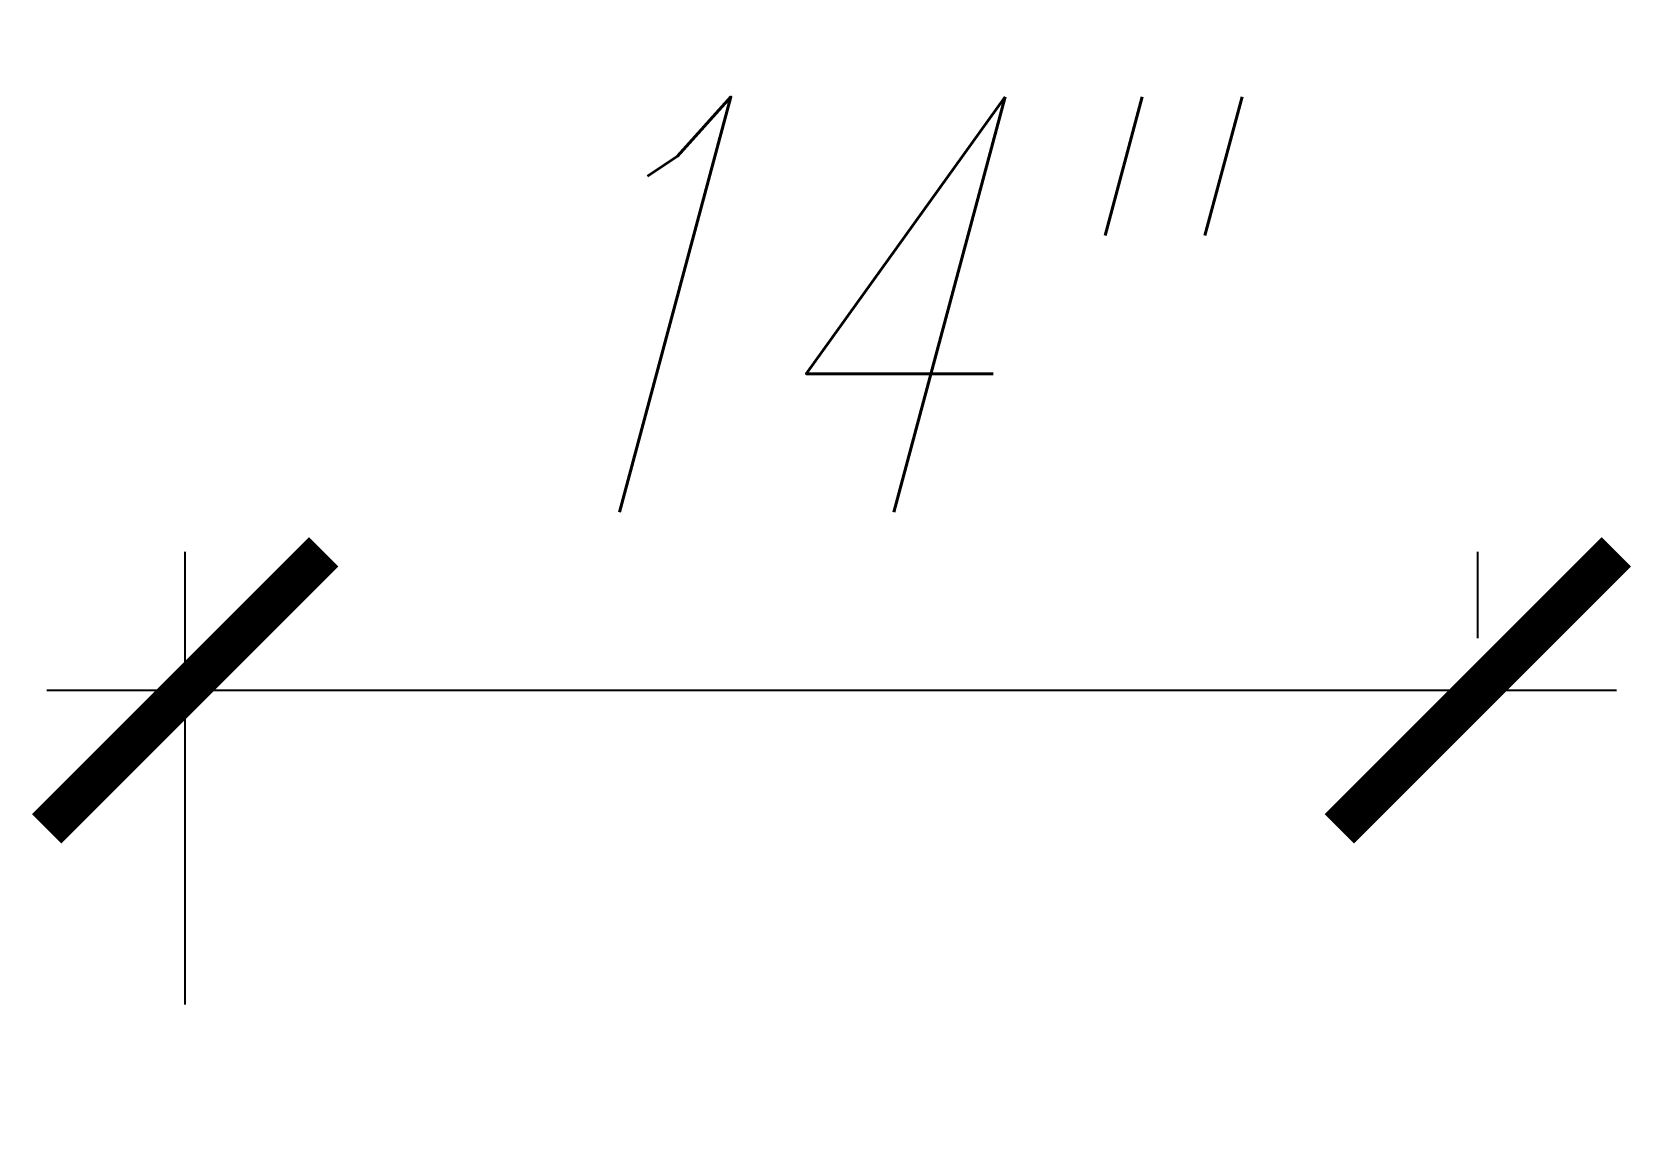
# Model space of a CAD drawing. Extents: x -938 to 746, y -693 to 167.
# Drawn here: x 728.22 to 745.53, y -692.87 to -680.83 of the extents above; entities that cross this region are included whole.
import ezdxf

# ---------------------------------------------------------------- set-up
doc = ezdxf.new("R2010")
doc.units = 0
doc.header["$LTSCALE"] = 48
doc.header["$MEASUREMENT"] = 0
doc.layers.get('Defpoints').update_dxf_attribs({"color": 11})
doc.layers.add('Dim48', color=1, linetype='Continuous')
doc.styles.add('ROMANS', font='romans.shx', dxfattribs={"width": 0.7, "oblique": 15})
doc.dimstyles.new('Dim48-in', dxfattribs={"dimscale": 48, "dimtxt": 0.09375, "dimasz": 0.0625, "dimexe": 0.03125, "dimexo": 0.03125, "dimgap": 0.03125, "dimtad": 1, "dimdec": 3, "dimzin": 7, "dimdsep": 46, "dimlunit": 5, "dimtxsty": 'ROMANS', "dimblk1": 'ARCHTICK', "dimblk2": 'ARCHTICK', "dimsah": 1, "dimcen": 0.125, "dimdle": 0.03125, "dimclrd": 256, "dimclre": 256, "dimclrt": 3, "dimadec": 0, "dimazin": 0, "dimtfac": 1, "dimtdec": 3, "dimtmove": 1, "dimatfit": 1, "dimldrblk": 'ARCHTICK', "dimfxl": 1, "dimfrac": 2, "dimtolj": 1, "dimtzin": 0, "dimarcsym": 0})

# ---------------------------------------------------------------- blocks, each defined once
blk = doc.blocks.new('_ARCHTICK')
at = {"color": 0, "linetype": 'ByBlock', "ltscale": 48, "const_width": 0.15}
blk.add_lwpolyline([(-0.5, -0.5), (0.5, 0.5)], dxfattribs=at)
blk = doc.blocks.new('*D32')
at = {"layer": 'Defpoints', "color": 0, "transparency": 16777216}
for p in [(743.876, -687.965), (743.876, -688.902), (729.876, -692.87)]:
    blk.add_point(p, dxfattribs=at)
at = {"layer": 'Dim48', "lineweight": -2, "transparency": 16777216}
for p, q in [((729.876, -691.37), (729.876, -686.465)), ((743.876, -687.402), (743.876, -686.465)), ((728.376, -687.965), (745.376, -687.965))]:
    blk.add_line(p, q, dxfattribs=at)
at = {"layer": 'Dim48', "lineweight": -2, "transparency": 16777216, "xscale": 3, "yscale": 3, "zscale": 3, "rotation": 180}
blk.add_blockref('_ARCHTICK', (729.876, -687.965), dxfattribs=at)
at = {"layer": 'Dim48', "lineweight": -2, "transparency": 16777216, "xscale": 3, "yscale": 3, "zscale": 3}
blk.add_blockref('_ARCHTICK', (743.876, -687.965), dxfattribs=at)
at = {"layer": 'Dim48', "color": 3, "transparency": 16777216, "insert": (736.876, -683.787), "char_height": 4.5, "attachment_point": 5, "style": 'ROMANS'}
blk.add_mtext('\\A1;14"', dxfattribs=at)

msp = doc.modelspace()

# ---------------------------------------------------------------- dimensions: what is measured, and where the dimension line sits
at = {"layer": 'Dim48'}
dim = msp.add_linear_dim(base=(743.8756, -687.9652), p1=(729.8756, -692.8696), p2=(743.8756, -688.9015), dimstyle='Dim48-in', override={"dimpost": '"'}, dxfattribs=at)
dim.commit()
dim.dimension.update_dxf_attribs({"geometry": '*D32', "text_midpoint": (736.8756, -683.7866)})

doc.saveas('drawing.dxf')
